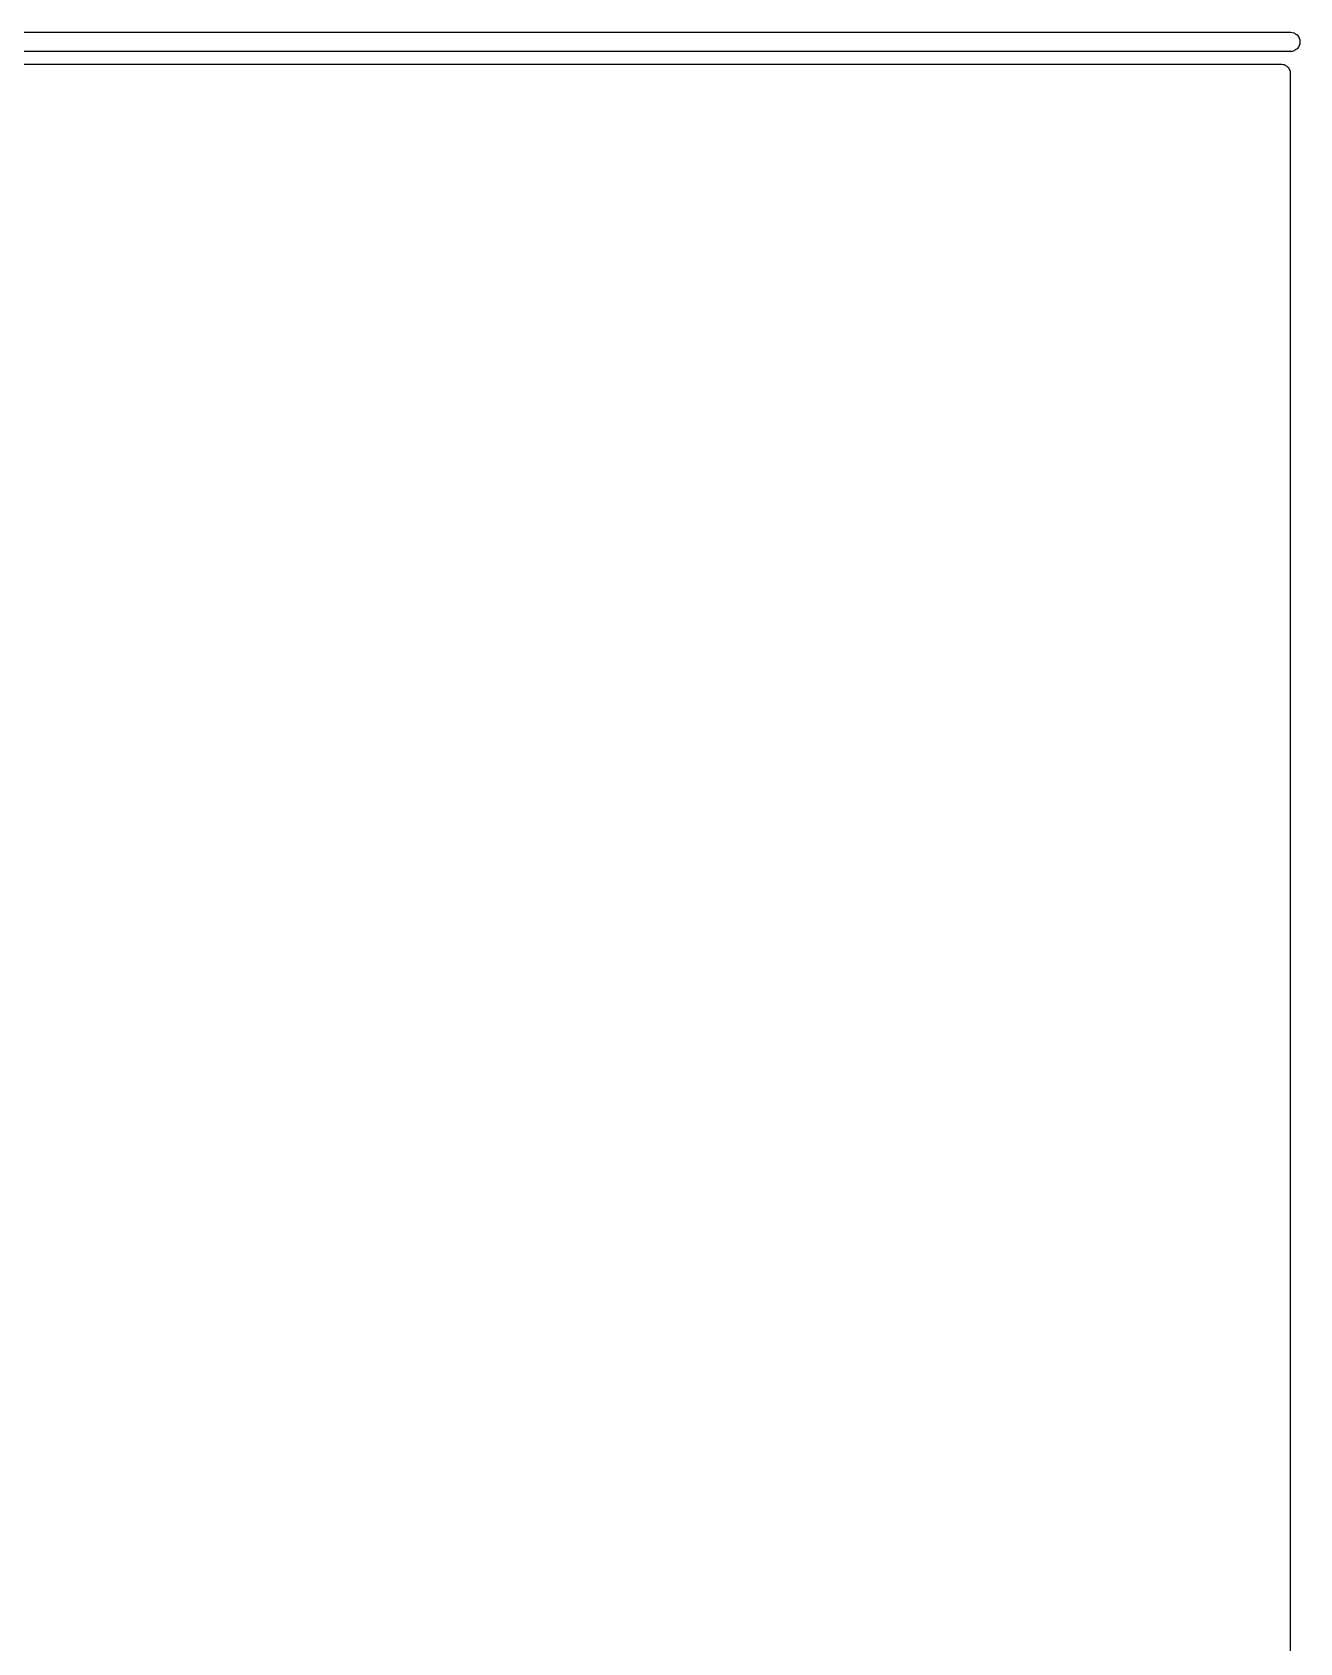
# Model space of a CAD drawing. Extents: x 140 to 150, y -60 to -50.
# Drawn here: x 148.041 to 150.015, y -57.493 to -54.985 of the extents above; entities that cross this region are included whole.
import ezdxf

# ---------------------------------------------------------------- set-up
doc = ezdxf.new("R2010")
doc.units = 0
doc.layers.add('BLACK', color=7, linetype='CONTINUOUS')

msp = doc.modelspace()

# ---------------------------------------------------------------- linework, layer by layer
at = {"layer": 'BLACK', "linetype": 'CONTINUOUS'}
for p, q in [((147.001, -54.985), (150.001, -54.985)), ((150.001, -54.985), (150.003, -54.9852)), ((150.003, -54.9852), (150.006, -54.9861)), ((150.006, -54.9861), (150.008, -54.9875)), ((150.008, -54.9875), (150.011, -54.9893)), ((150.011, -54.9893), (150.013, -54.9916)), ((150.013, -54.9916), (150.014, -54.9942)), ((150.014, -54.9942), (150.015, -54.9971)), ((150.001, -55.015), (147.015, -55.015)), ((150.003, -55.0148), (150.001, -55.015)), ((150.006, -55.0139), (150.003, -55.0148)), ((150.008, -55.0125), (150.006, -55.0139)), ((150.011, -55.0107), (150.008, -55.0125)), ((150.013, -55.0084), (150.011, -55.0107)), ((150.014, -55.0058), (150.013, -55.0084)), ((150.015, -55.0029), (150.014, -55.0058)), ((150.015, -54.9971), (150.015, -55)), ((150.015, -55), (150.015, -55.0029)), ((147.048, -55.035), (149.987, -55.035)), ((149.987, -55.035), (149.987, -55.035)), ((149.987, -55.035), (149.987, -55.035)), ((149.987, -55.035), (149.989, -55.0351)), ((149.989, -55.0351), (149.99, -55.0353)), ((149.99, -55.0353), (149.99, -55.0353)), ((149.99, -55.0353), (149.99, -55.0353)), ((149.99, -55.0353), (149.991, -55.0356)), ((149.991, -55.0356), (149.992, -55.036)), ((149.992, -55.036), (149.992, -55.036)), ((149.992, -55.036), (149.992, -55.036)), ((149.992, -55.036), (149.993, -55.0366)), ((149.993, -55.0366), (149.994, -55.0372)), ((149.994, -55.0372), (149.994, -55.0372)), ((149.994, -55.0372), (149.994, -55.0372)), ((149.994, -55.0372), (149.995, -55.038)), ((149.995, -55.038), (149.996, -55.0388)), ((149.996, -55.0388), (149.996, -55.0388)), ((149.996, -55.0388), (149.996, -55.0388)), ((149.996, -55.0388), (149.997, -55.0397)), ((149.997, -55.0397), (149.998, -55.0407)), ((149.998, -55.0407), (149.998, -55.0407)), ((149.998, -55.0407), (149.998, -55.0407)), ((149.998, -55.0407), (149.998, -55.0418)), ((149.998, -55.0418), (149.999, -55.0429)), ((149.999, -55.0429), (149.999, -55.0429)), ((149.999, -55.0429), (149.999, -55.0429)), ((149.999, -55.0429), (149.999, -55.0441)), ((149.999, -55.0441), (150, -55.0452)), ((150, -55.0452), (150, -55.0453)), ((150, -55.0453), (150, -55.0453)), ((150, -55.0453), (150, -55.0465)), ((150, -55.0465), (150, -55.0477)), ((150, -55.0477), (150, -59.9874))]:
    msp.add_line(p, q, dxfattribs=at)

doc.saveas('drawing.dxf')
